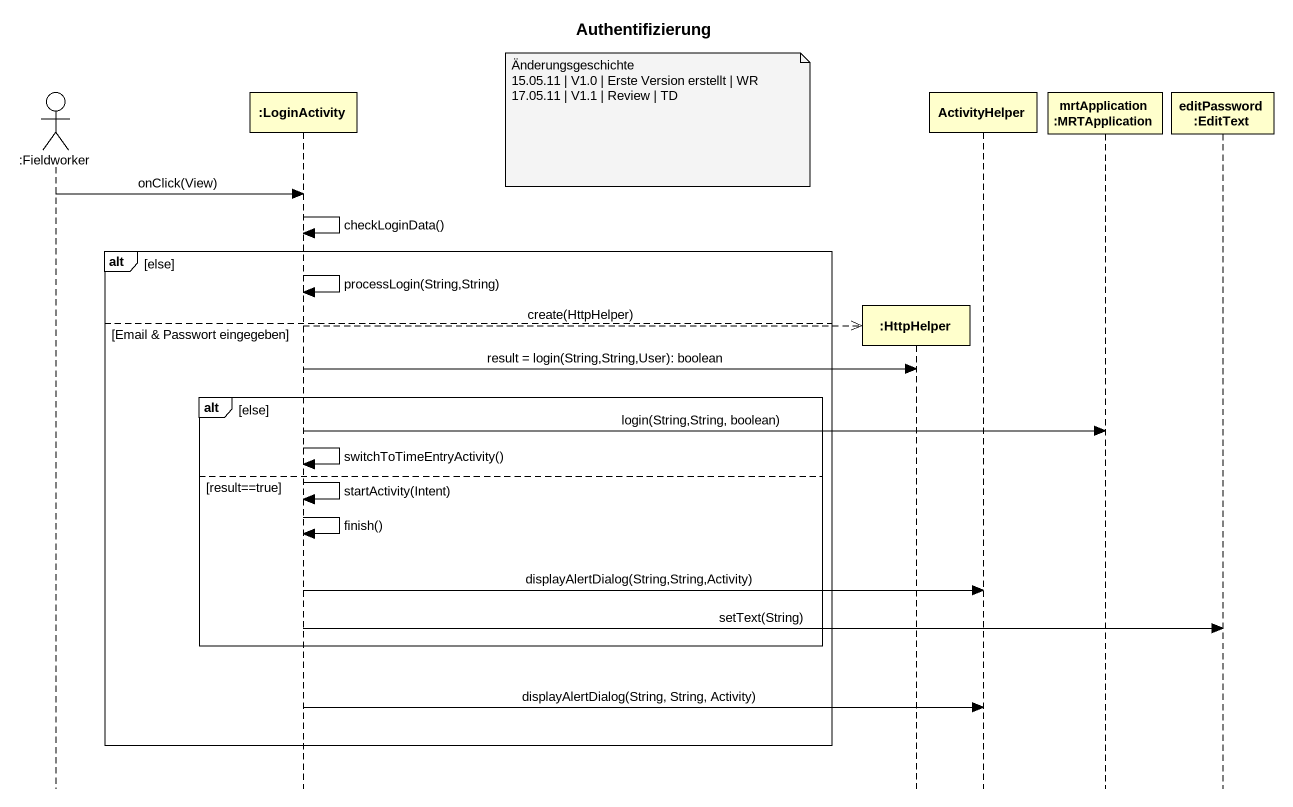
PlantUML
@startuml
title Authentifizierung
hide footbox
actor ":Fieldworker" as Fieldworker
participant ":LoginActivity" as LoginActivity
participant ":HttpHelper" as HttpHelper
participant ActivityHelper
participant "mrtApplication :MRTApplication" as mrtApplication
participant "editPassword :EditText" as editPassword_EditText

note left of HttpHelper
  Änderungsgeschichte
  15.05.11 | V1.0 | Erste Version erstellt | WR
  17.05.11 | V1.1 | Review | TD
end note
Fieldworker -> LoginActivity : onClick(View)
LoginActivity -> LoginActivity : checkLoginData()
alt else
  LoginActivity -> LoginActivity : processLogin(String,String)
else Email & Passwort eingegeben
  LoginActivity -->> HttpHelper ** : create(HttpHelper)
  LoginActivity -> HttpHelper : result = login(String,String,User): boolean
  alt else
    LoginActivity -> mrtApplication : login(String,String, boolean)
    LoginActivity -> LoginActivity : switchToTimeEntryActivity()
  else result==true
    LoginActivity -> LoginActivity : startActivity(Intent)
    LoginActivity -> LoginActivity : finish()
    LoginActivity -> ActivityHelper : displayAlertDialog(String,String,Activity)
    LoginActivity -> editPassword_EditText : setText(String)
  end
  LoginActivity -> ActivityHelper : displayAlertDialog(String, String, Activity)
end
@enduml
